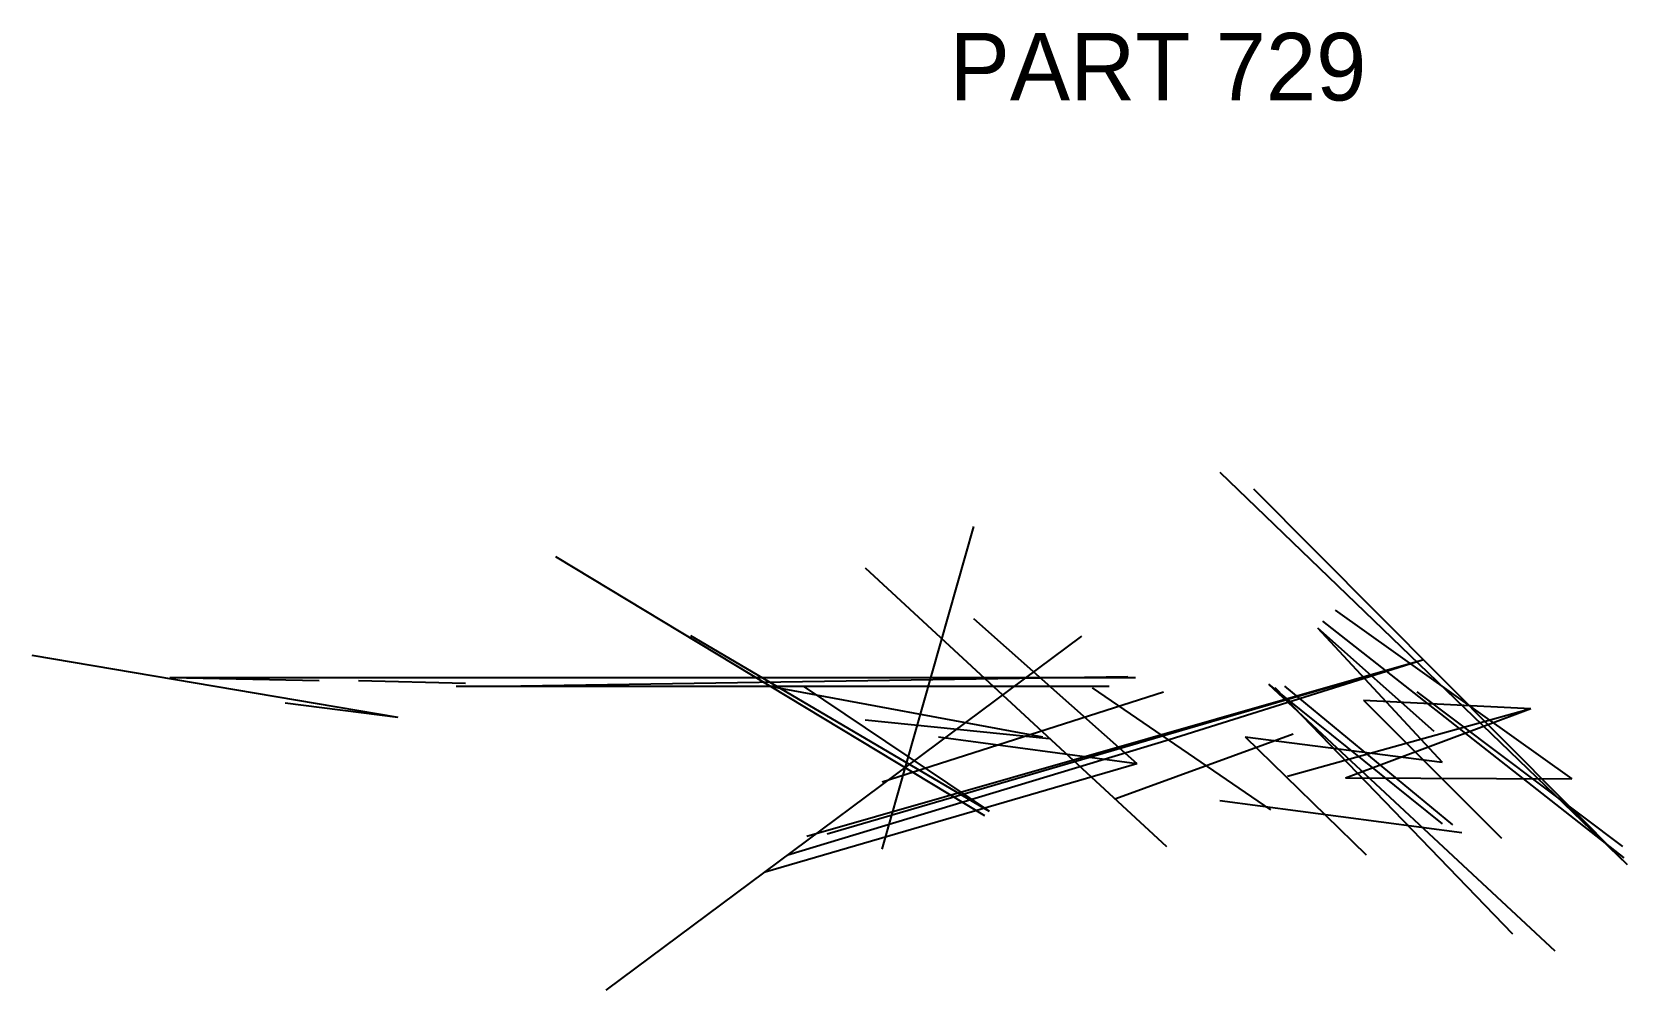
# Model space of a CAD drawing. Header units: millimetres. Extents: x 135 to 418, y 934 to 1104.
import ezdxf

# ---------------------------------------------------------------- set-up
doc = ezdxf.new("R2010")
doc.units = ezdxf.units.MM
doc.layers.add('ANNOTATIONS', color=3, linetype='Continuous')
doc.layers.add('GEOMETRY', color=7, linetype='Continuous')

msp = doc.modelspace()

# ---------------------------------------------------------------- linework, layer by layer
at = {"layer": 'GEOMETRY'}
for p, q in [((346, 1026), (418.33, 956.33)), ((352, 1023), (418.33, 956.33)), ((286, 959), (302.33, 1016.33)), ((228, 1011), (304.2, 965)), ((283, 1009), (336.5, 959.5)), ((366.5, 1001.5), (408.5, 971.5)), ((302.25, 1000), (331.25, 974.25)), ((363.33, 998.33), (385.5, 974.5)), ((363.33, 998.33), (384, 980)), ((364.25, 999.5), (417.75, 957.5)), ((237, 934), (321.5, 996.83)), ((252, 997), (305, 965.75)), ((135, 993.5), (200, 982.5)), ((272.67, 961.33), (382, 992.67)), ((276.25, 961.75), (382, 992.67)), ((337, 978.5), (382, 992.67)), ((159.5, 989.5), (331, 989.5)), ((159.5, 989.5), (186, 989)), ((193, 989), (212, 988.5)), ((218, 988), (329.67, 989.67)), ((210.33, 988), (326.33, 988)), ((266, 988), (314.5, 979)), ((272, 988), (305, 965.75)), ((286, 971), (336, 987)), ((323.33, 987.67), (355, 966)), ((354.67, 988.33), (385.5, 963.5)), ((354.67, 988.33), (405.5, 941)), ((355.75, 987.75), (398, 944)), ((357.5, 988), (387.33, 963.33)), ((381, 987), (417.5, 959.5)), ((180, 985), (200, 982.5)), ((358, 972), (401.25, 984)), ((368.33, 971.67), (401.25, 984)), ((371.5, 985.5), (401.25, 984)), ((371.5, 985.5), (396, 961)), ((283, 982), (315.67, 978.67)), ((269.25, 958), (337, 978.5)), ((296, 979), (331.25, 974.25)), ((327.5, 968), (359, 979.5)), ((350.5, 979), (385.5, 974.5)), ((350.5, 979), (372, 958)), ((265.25, 955), (331.25, 974.25)), ((368.33, 971.67), (408.5, 971.5)), ((346, 967.67), (389, 962))]:
    msp.add_line(p, q, dxfattribs=at)

# ---------------------------------------------------------------- texts
at = {"layer": 'ANNOTATIONS'}
msp.add_text('PART 729', height=12, dxfattribs=at).set_placement((298, 1092))

doc.saveas('drawing.dxf')
